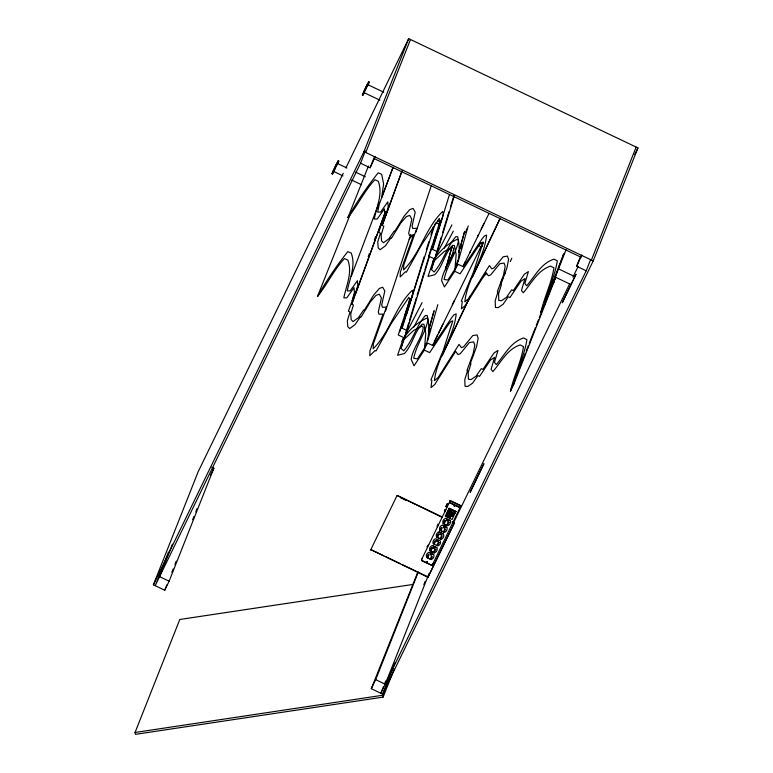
<?xml version="1.0" encoding="UTF-8"?>
<svg xmlns="http://www.w3.org/2000/svg" width="773" height="773" viewBox="0 0 773 773"><rect width="100%" height="100%" fill="white"/><g stroke="black" fill="none" stroke-linecap="round" stroke-linejoin="round"><path stroke-width="1.16" d="M426.889 561.952L427.43 562.039M431.73 552.27L431.469 552.801M431.431 552.598L432.01 552.792L431.711 552.318M436.822 540.878L437.189 539.902L438.378 540.472L437.982 541.264M446.736 520.316L447.606 521.041M454.166 505.832L454.824 505.803L454.186 505.919M354.662 293.904L348.401 311.2L350.034 311.983L347.357 320.756L347.782 326.65L349.686 328.564L355.068 324.602L360.363 316.901L360.962 317.191L370.306 301.972L375.958 295.412L379.292 294.213L381.427 297.924L378.306 311.954L379.002 314.253L383.05 314.07L369.958 350.807L369.774 355.754L375.031 350.556L375.929 351.068L391.138 323.665L408.907 297.247L409.564 299.518L408.646 303.364L398.25 334.96L403.574 337.501L397.593 355.28L404.463 353.493C412.473 345.029 414.038 332.496 422.135 324.167L423.971 324.302L425.749 333.289L424.464 349.145C429.073 338.748 429.962 326.612 427.266 315.597L425.43 315.461C416.251 325.906 412.927 340.323 403.719 350.845L400.984 348.314L404.144 337.927M368.47 166.04L347.889 217.638C357.648 205.599 364.209 191.192 374.828 179.78L378.248 181.24C383.05 193.984 376.644 206.584 374.258 219.03L377.185 219.039L384.394 208.884L384.848 213.561L378.809 232.383L380.442 233.156L377.765 241.93L378.181 247.833L380.084 249.737L385.466 245.775L390.761 238.084L391.37 238.364L400.704 223.155L406.366 216.585L409.7 215.387L411.825 219.107L408.704 233.127L409.41 235.436L413.458 235.253L400.366 271.99L400.182 276.937L405.429 271.729L406.327 272.241L421.536 244.848L439.315 218.43L439.972 220.701L439.045 224.537L428.657 256.143L433.972 258.675L428 276.454L434.87 274.676C442.881 266.212 444.436 253.67 452.543 245.341L454.369 245.476L456.147 254.472L454.872 270.328C459.481 259.931 460.37 247.795 457.664 236.78L455.838 236.644C446.659 247.089 443.325 261.506 434.117 272.028L431.382 269.487L433.846 261.409M400.984 348.314L406.956 330.535L401.641 327.994L412.028 296.397L412.956 292.552L412.299 290.281C395.09 306.746 390.046 332.197 373.166 348.797L373.349 343.84L386.442 307.103L382.393 307.287L381.688 304.987L384.809 290.957L382.683 287.247L379.35 288.445L373.688 295.006L364.354 310.224L363.745 309.934L358.45 317.635L353.068 321.597L351.164 319.684L350.749 313.79L353.425 305.016L351.792 304.233L357.841 285.411L357.377 280.734L350.169 290.89L347.241 290.89C349.628 278.435 356.034 265.844 351.242 253.09L347.811 251.631C336.516 265.67 326.37 280.879 317.481 296.465C327.25 284.416 333.801 270.019 344.42 258.597L347.85 260.057C352.652 272.801 346.236 285.401 343.85 297.856L346.787 297.856L353.995 287.701L354.449 292.378L352.198 300.649M421.469 560.116L431.759 565.237L432.899 563.488M449.577 502.266L460.322 507.388M431.382 269.487L437.363 251.708L432.039 249.177L442.436 217.571L443.354 213.734L442.697 211.464C425.488 227.919 420.454 253.37 403.564 269.97L403.748 265.023L416.84 228.286L412.792 228.47L412.096 226.16L415.217 212.14L413.082 208.42L409.748 209.618L404.095 216.189L394.752 231.398L394.153 231.117L388.858 238.809L383.476 242.77L381.572 240.867L381.147 234.963L383.823 226.189L382.191 225.416L402.047 170.862M403.786 337.965L402.124 341.183L413.845 330.303L422.048 326.071L423.295 327.404C421.768 338.903 412.869 347.86 411.168 359.377L414.048 365.803L424.358 350.092L429.672 352.623L448.137 324.873L450.591 321.761L452.794 320.853L443.026 351.087L430.89 379.949L431.856 380.326L431.025 387.64L434.812 384.403L455.645 351.357L458.022 354.604L460.283 353.715L469.404 342.545L473.665 341.879L474.796 345.202L473.144 353.676L466.96 370.402L467.568 370.682L464.786 379.582L465.017 386.22L467.713 386.51L472.632 383.147L477.888 375.61L479.521 376.383L490.604 359.967L494.585 357.406L491.068 369.32L492.894 371.581C501.242 361.957 507.223 349.116 520.239 344.913L523.524 346.662C521.128 362.025 513.861 376.045 510.441 391.128L513.823 384.162L554.106 281.604L556 274.55M513.823 384.162C517.243 369.079 524.519 355.058 526.906 339.695L523.621 337.946C510.615 342.149 504.624 354.991 496.285 364.614L494.449 362.353L497.967 350.44L493.995 353L482.912 369.417L481.279 368.644L476.023 376.18L471.095 379.543L468.409 379.253L468.177 372.615L470.95 363.716L470.351 363.436L476.535 346.71L478.178 338.236L477.057 334.912L472.786 335.579L463.665 346.748L461.404 347.637L459.027 344.391L438.194 377.437L434.407 380.674C436.996 357.184 453.896 337.54 456.176 313.886L453.973 314.795L451.519 317.906L433.064 345.657L427.74 343.125L417.439 358.836L413.729 358.305C416.299 344.584 425.585 333.076 428.107 319.423L426.86 318.089C416.512 322.863 407.487 331.086 402.124 341.183M566.116 249.602L544.231 305.335L540.839 312.302C544.26 297.219 551.535 283.208 553.922 267.844L550.637 266.096C537.631 270.299 531.64 283.131 523.302 292.764L521.466 290.493L524.983 278.589L521.012 281.15L509.919 297.566L508.296 296.784L503.039 304.33L498.112 307.683L495.425 307.403L495.193 300.765L497.967 291.865L497.368 291.576L503.552 274.859L505.194 266.385L504.073 263.062L499.802 263.728L490.681 274.888L488.42 275.787L486.043 272.54L465.211 305.586L461.423 308.814L462.254 301.509L461.288 301.132L473.424 272.26L483.193 242.036L480.99 242.944L478.535 246.056L460.08 273.806L454.756 271.265L444.456 286.986L441.576 280.551C443.267 269.033 452.166 260.086 453.703 248.577L452.456 247.244L444.243 251.486L432.522 262.356L451.925 224.875M544.231 305.335C547.651 290.252 554.917 276.241 557.314 260.878L554.019 259.129C541.013 263.332 535.032 276.164 526.684 285.797L524.857 283.527L528.374 271.623L524.394 274.183L513.311 290.6L511.678 289.817L506.421 297.363L501.503 300.716L498.807 300.436L498.575 293.798L501.358 284.899L500.749 284.609L506.933 267.893L508.586 259.419L507.455 256.095L503.194 256.762L494.073 267.922L491.812 268.82L489.425 265.574L468.602 298.62L464.805 301.847C467.394 278.367 484.304 258.723 486.584 235.069L484.381 235.978L481.927 239.089L463.462 266.84L458.138 264.298L447.838 280.019L444.127 279.488C446.697 265.757 455.983 254.249 458.515 240.606L457.268 239.272C446.92 244.036 437.885 252.269 432.522 262.356M385.988 214.865L388.239 206.594L387.785 201.917L380.577 212.073L377.639 212.063L379.272 204.198L393.109 167.21L381.698 197.444L383.621 183.887L381.64 174.273L378.21 172.814C366.914 186.844 356.768 202.062 347.889 217.638M433.846 311.558L428.358 331.24L434.204 310.408M446.098 267.564L451.905 246.722M464.573 231.581L458.766 252.413L464.602 231.591M445.557 269.912L452.05 246.761M427.759 340.449L437.827 304.668M458.167 261.632L468.235 225.842M425.45 345.695L426.107 343.396M429.392 331.878L430.377 328.428M455.857 266.878L457.5 261.119M461.104 248.452L462.09 245.002M465.694 232.335L466.679 228.885M555.507 277.797L553.101 283.507L554.106 281.604M406.956 330.535L429.517 256.192M437.363 251.708L454.369 195.666M405.554 333.308L408.714 322.93M409.419 320.621L416.454 297.547M417.149 295.238L424.184 272.164M424.889 269.864L429.112 256.018M435.605 255.641L441.228 237.185M442.629 232.576L448.958 211.802M450.369 207.193L453.886 195.656M402.134 328.225L424.203 256.704M426.338 249.776L428.831 241.707M430.967 234.779L433.46 226.702M432.532 249.408L449.268 195.183M399.815 331.743L402.327 323.694M404.482 316.795L410.221 298.388M429.141 256.375L432.378 246.027M433.808 241.427L436.32 233.369M438.475 226.47L440.272 220.72M406.289 315.268L435.054 223.89M562.271 257.931L563.362 254.549M427.537 562.029L427.324 561.72M430.329 553.999L430.996 554.917M433.624 547.236L433.566 547.815M436.909 540.462L436.851 541.042M440.204 533.699L440.339 534.549M385.495 311.017L410.743 234.606M415.903 232.2L431.353 185.443M438.987 224.875L439.228 224.16L435.972 222.614M448.456 504.383L447.161 507.03M351.792 304.233L384.616 214.015M382.191 225.416L401.477 172.408M368.19 256.829L369.426 253.457M374.345 239.968L375.572 236.596M355.58 293.682L385.495 211.686M351.29 276.261L379.195 202.362M558.435 267.873L561.865 258.984M556.444 272.985L556.695 272.338M540.839 312.302L543.467 305.625M545.216 301.18L546.53 297.837M547.835 294.503L553.961 278.918M554.83 276.695L564.019 253.322M510.441 391.128L514.808 379.997M516.122 376.654L518.306 371.098M519.185 368.866L525.311 353.29M526.181 351.068L528.365 345.502M529.244 343.27L535.36 327.694M536.24 325.472L538.423 319.906M539.303 317.674L541.921 310.997M543.67 306.552L544.984 303.209M546.733 298.764L548.917 293.199M549.796 290.967L551.98 285.411M211.744 467.192L213.86 468.206L169.123 581.199L164.736 590.224L153.392 584.823L198.13 471.82L343.26 173.268M168.475 552.106L155.189 585.673L360.547 163.219L365.416 150.909M172.418 544.202L159.576 576.648L169.123 581.199M164.736 590.224L166.949 584.63M171.828 572.329L173.152 568.967M174.93 564.493L176.254 561.14M192.641 519.746L193.975 516.383M195.743 511.91L197.076 508.557M153.392 584.823L363.967 151.643L408.704 38.65L637.947 147.923L593.21 260.926L382.635 694.096L371.291 688.685L417.98 571.682M394.191 669.157L383.108 697.12L135.43 734.35L135.053 732.475L179.79 619.482L413.188 584.398M365.755 152.503L410.492 39.5M360.547 163.219L370.103 167.77L374.528 156.581M370.103 167.77L375.369 156.513M482.014 243.949L483.057 242.654M452.273 521.736L454.273 523.157L427.952 577.305L370.798 549.593L383.775 555.777M442.533 517.098L397.119 495.445L442.378 517.485M422.155 558.367L421.633 560.754L432.068 565.507L460.998 505.677L450.253 500.546L448.533 504.093M371.291 688.685L375.678 679.66L418.203 572.262M426.677 557.41L431.131 559.536L426.677 557.41A4.01 3.797 21.6 0 1 429.141 552.337L433.595 554.454L429.141 552.337M427.247 556.985L428.522 554.357L429.083 554.734L427.846 557.275L427.247 556.985L428.522 554.357M429.962 550.647L434.426 552.763L429.962 550.647A4.01 3.797 21.6 0 1 432.436 545.564L436.89 547.69A4.01 3.797 21.6 0 1 434.426 552.763M427.846 557.275L427.285 556.889M430.58 550.125C429.894 548.598 433.305 547.448 431.769 547.68L430.58 550.125L431.131 550.502L432.407 547.864M450.253 500.546L449.664 502.885L459.336 507.552L460.167 507.697L460.998 505.677M433.257 543.873L433.295 543.777A4.01 3.797 21.6 0 1 435.759 538.704L440.224 540.82A4.01 3.797 21.6 0 1 437.75 545.902L433.295 543.777M433.827 543.448L435.102 540.82C436.465 541.003 433.392 541.332 433.827 543.448L434.426 543.738L435.701 541.1M436.581 537.003L441.006 539.225A4.01 3.797 21.6 0 0 443.47 534.153L439.054 531.93A4.01 3.797 21.6 0 0 436.581 537.003L441.006 539.225M430.609 553.439L431.759 554.106L430.609 553.439L430.29 554.096M439.054 531.93L443.47 534.153M438.388 534.046L437.122 536.684L437.711 536.964L438.987 534.336L438.388 534.046L437.16 536.588L437.711 536.964M439.876 530.239L444.33 532.365A4.01 3.797 21.6 0 0 446.804 527.283L442.34 525.167A4.01 3.797 21.6 0 0 439.876 530.239L444.33 532.365M440.407 529.911C441.286 526.075 443.431 527.263 441.006 530.201L440.407 529.911L441.644 527.379M433.895 546.666L435.093 547.236L433.895 546.666L433.759 548.086M442.34 525.167L446.765 527.389M443.161 523.466L447.586 525.688A4.01 3.797 21.6 0 0 450.089 520.519L445.635 518.393A4.01 3.797 21.6 0 0 443.161 523.466L447.625 525.592M449.084 508.286L455.944 511.504L449.084 508.286L447.731 511.059L454.553 514.364L455.944 511.504M441.006 530.201L440.446 529.814M443.702 523.147L444.968 520.509C446.34 520.693 443.258 521.031 443.702 523.147L444.291 523.427L445.567 520.799M445.635 518.393L450.05 520.615M440.436 533.225L441.673 533.699L441.364 534.365M430.513 558.541L431.15 558.734L430.513 558.541C431.402 554.695 433.527 555.893 431.112 558.831M443.77 526.365L444.958 526.935L443.77 526.365L443.431 527.505M435.035 549.236L435.672 549.419L435.035 549.236L433.798 551.777L434.397 552.057L435.672 549.419M448.253 520.161L447.055 519.591L448.214 520.258L447.944 520.828M438.33 542.472L438.958 542.656L438.33 542.472L437.093 545.004L437.692 545.294L438.958 542.656M440.378 538.24L440.977 538.52L440.378 538.24L441.654 535.602L442.253 535.892L440.977 538.52M443.673 531.466L444.272 531.756L443.673 531.466L444.948 528.838L445.538 529.119L444.272 531.756M448.234 522.065L448.794 522.451L448.234 522.065L446.958 524.703L447.557 524.983L448.833 522.355M383.505 686.53L380.847 693.236L586.205 270.782L590.63 259.602M384.384 684.289L385.717 680.936M423.807 584.717L425.14 581.364M429.083 573.46L385.234 684.211L375.678 679.66M427.952 577.305L454.427 522.761M382.635 694.096L395.042 662.77M454.369 513.997L455.49 511.687L449.239 508.711L448.127 511.011L454.389 513.948M383.108 697.12L382.741 695.246L388.945 679.583M586.205 270.782L576.648 266.231L580.639 256.163M576.648 266.231L581.924 254.974M591.413 260.066L636.15 147.073M317.481 296.465L350.604 213.445M444.63 510.74L445.064 509.851L444.755 510.48M444.697 510.634L444.378 511.272L444.775 510.46M444.833 511.832L445.818 509.765M379.92 100.19L363.6 92.412L365.078 89.243L367.446 84.479L383.756 92.248M342.99 175.896L333.202 171.229L337.047 163.296M500.556 283.459L503.001 277.98M504.469 274.695L505.445 272.502M510.325 261.535L511.794 258.24M444.852 511.011C443.596 513.755 446.726 507.175 445.026 510.644M445.103 510.567L445.354 509.996L445.113 510.47M333.55 171.741L332.448 174.167L338.883 160.881L337.328 163.944M500.112 218.286L472.332 277.14L500.179 218.353M470.226 296.02L441.934 355.957L470.284 296.078M364.508 91.765L362.846 95.35L369.291 82.064L367.726 85.117M334.11 170.582L334.728 169.287M365.484 88.412L367.436 84.47M365.561 88.47L363.6 92.412M335.076 167.239L335.482 166.408M335.153 167.287L333.202 171.229M345.908 167.838L408.704 38.65M210.449 475.221L213.86 468.206M463.269 265.98L465.375 261.641M469.598 252.974L470.651 250.81M477.492 236.712L478.545 234.548M481.183 229.127L483.821 223.706M434.977 340.468L437.615 335.047M438.668 332.873L442.881 324.206M452.36 304.697L454.466 300.359M370.644 549.99L397.119 495.445M552.898 283.295L555.806 277.323M422.019 558.647L446.958 507.349M449.983 509.465L449.345 511.6L451.384 512.219L452.205 510.528L449.983 509.465L454.437 511.591L453.616 513.282L449.905 511.513M449.345 511.6L450.166 509.909M440.475 533.128L440.146 534.278M447.055 519.591L446.726 520.741M444.784 525.398L445.19 524.944L444.736 525.128M431.489 554.666L431.798 554.009M434.784 547.902L435.093 547.236M444.958 526.935L444.436 527.843M453.181 523.476L569.759 283.662M572.919 277.149L578.194 266.299M634.778 154.436L637.947 147.923M336.062 166.533L336.719 165.18M462.969 266.608L489.009 213.454M432.571 345.425L480.922 246.722M335.869 165.615L337.038 163.287L346.826 167.963M404.897 335.83L422.077 302.63M444.233 248.172L453.326 231.166M413.835 326.998L423.488 308.92M445.383 267.844L453.606 252.568M481.627 246.887L482.487 245.331M482.97 243.224L482.458 244.162L479.84 242.915M482.758 244.635L481.357 246.935L478.748 245.688M438.107 541.032L437.537 541.477M434.822 547.806L433.682 547.864M486.536 273.642L482.922 276.956M409.139 239.099L413.449 234.548M441.306 534.404L440.649 534.694M426.967 561.729L427.527 561.836M454.398 505.465L454.708 505.919M444.475 527.737L443.557 527.563M437.895 541.274L436.977 541.09M431.315 554.811L430.783 555.004M400.791 498.073L401.564 498.141M444.32 527.814L443.673 527.679M434.445 548.115L433.943 548.076M135.053 732.475L382.741 695.246M444.977 525.582L445.306 525.099M440.861 534.607L440.262 534.327M403.931 499.435L404.617 499.735M363.967 151.643L593.21 260.926M374.49 158.745L581.045 257.206M355.532 172.108L365.32 176.775M558.985 269.091L574.213 276.357M351.696 180.051L361.484 184.718M437.644 221.02L439.827 222.054M555.149 277.034L570.387 284.29M450.118 500.836L460.863 505.957M450.717 513.803L452.804 514.799M448.543 513.349L450.93 514.489M452.108 515.05L453.017 515.485M447.296 513.562L448.195 513.987M448.765 514.267L451.451 515.543M451.857 515.736L452.698 516.142M447.548 514.19L452.021 516.325M446.862 514.412L451.345 516.548M452.108 522.123L454.273 523.157M402.559 498.614L404.559 499.571M432.436 545.564L436.89 547.69M385.94 556.811L399.999 563.507M402.153 564.541L416.212 571.237M418.377 572.271L428.107 576.909M405.554 500.044L405.96 500.537M454.766 505.639L454.302 506.006M433.634 554.357A4.01 3.797 21.6 0 1 431.17 559.439M437.624 524.133A8.339 7.894 21.6 0 1 438.31 524.964M436.89 525.988A8.339 7.894 21.6 0 1 437.576 526.819M428.638 544.482A16.04 15.209 21.6 0 1 426.889 546.907M445.895 506.634L447.296 503.735L445.895 506.634M362.382 94.876L368.74 81.803L362.382 94.876M331.984 173.693L338.332 160.62L331.984 173.693M470.767 490.787L470.148 492.353L483.927 463.713L470.767 490.787M562.889 301.267L562.271 302.842L576.049 274.193L562.889 301.267M447.325 511.881L445.209 516.248L452.05 519.514L454.176 515.137L447.325 511.881M446.156 515.436L445.886 515.997L450.06 517.987L450.33 517.427L446.156 515.436M447.635 512.18L447.219 513.03L448.118 513.456L448.524 512.605L447.635 512.18M447.828 515.494L449.78 516.77L447.828 515.494"/></g></svg>
